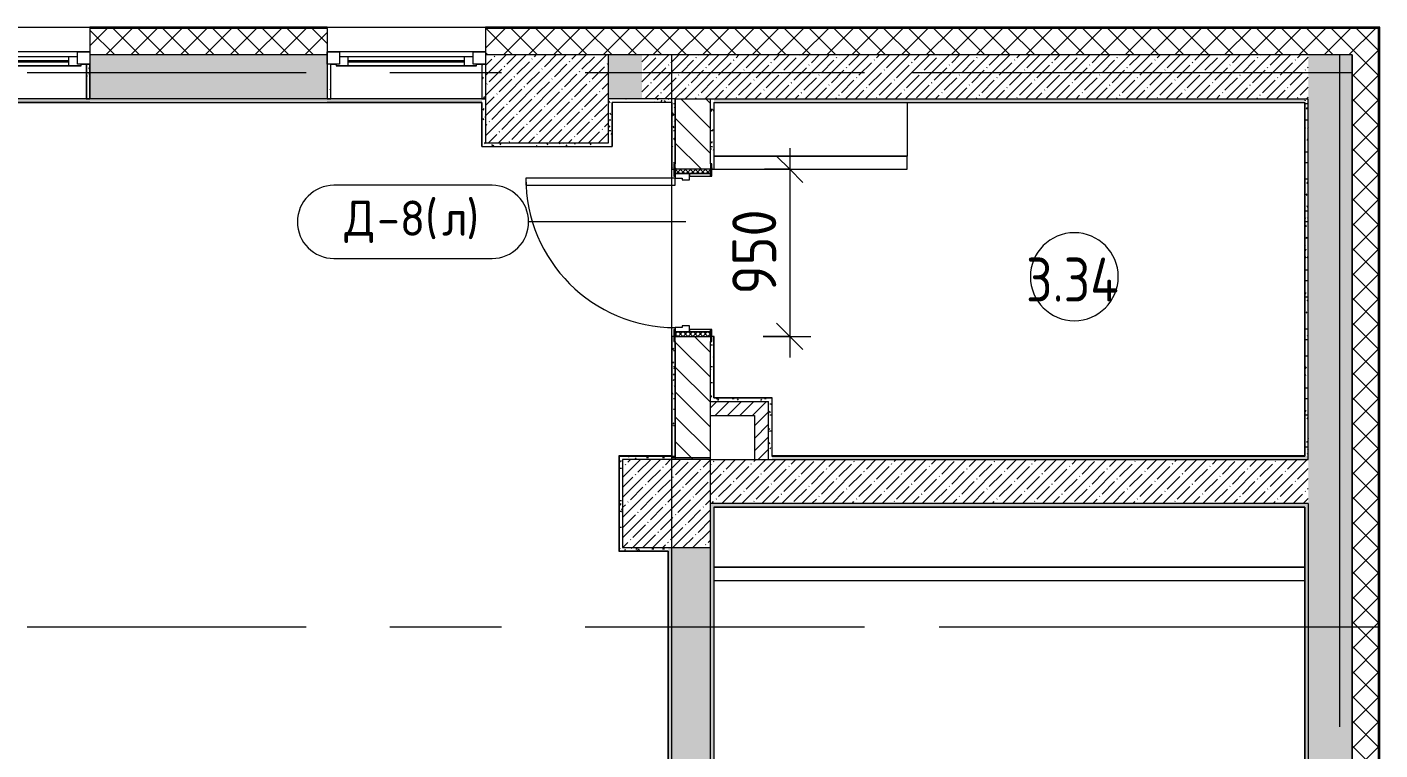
# Model space of a CAD drawing. Header units: millimetres. Extents: x 81382 to 274816, y -8553 to 29000.
# Drawn here: x 117543 to 125238, y 17449 to 21558 of the extents above; entities that cross this region are included whole.
import ezdxf

# ---------------------------------------------------------------- set-up
doc = ezdxf.new("R2010")
doc.units = ezdxf.units.MM
doc.linetypes.add('Осевая', pattern=[3175, 635, -476.25, 1587.5, -476.25])
for name, color, linetype, lineweight in [('A-ANNO-DIMS', 7, 'Continuous', 9), ('A-ANNO-DIMS-100', 7, 'Continuous', 9), ('A-AREA-IDEN', 7, 'Continuous', 9), ('A-DOOR', 7, 'Continuous', 9), ('A-DOOR-FRAM-2', 7, 'Continuous', 9), ('A-DOOR-IDEN', 7, 'Continuous', 9), ('A-GLAZ', 7, 'Continuous', 9), ('A-GLAZ-1', 7, 'Continuous', 13), ('A-WALL', 7, 'Continuous', 9), ('I-WALL', 7, 'Continuous', 9), ('S-COLS', 7, 'Continuous', 9), ('Оси', 7, 'Continuous', 9), ('Оси-2', 7, 'Осевая', 9)]:
    doc.layers.add(name, color=color, linetype=linetype, lineweight=lineweight)
for name, color, linetype, lineweight, true_color in [('A-DOOR-1', 1, 'Continuous', 9, 0xff0000), ('A-DOOR-2', 1, 'Continuous', 13, 0xff0000), ('A-DOOR-FRAM-1', 1, 'Continuous', 13, 0xff0000), ('A-WALL-1', 7, 'Continuous', 9, 0x3c3c3c), ('A-WALL-FNSH-1', 7, 'Continuous', 9, 0x3c3c3c)]:
    doc.layers.add(name, color=color, linetype=linetype, lineweight=lineweight, true_color=true_color)
doc.styles.add('GOST Common', font='GOST_Common.ttf', dxfattribs={"width": 0.9, "height": 250})
doc.styles.add('GOST Common_1', font='GOST_Common.ttf', dxfattribs={"height": 200})
doc.styles.add('ISOCPEUR', font='isocpeur.ttf', dxfattribs={"width": 0.9, "height": 250})
doc.dimstyles.new('ISO-2_5_0_9К_БОЛЬШОЙ', dxfattribs={"dimscale": 304.8, "dimtxt": 248.995294, "dimasz": 0.492126, "dimexe": 0.393701, "dimexo": 0.984252, "dimgap": 0, "dimtad": 1, "dimdec": 0, "dimrnd": 10, "dimzin": 0, "dimdsep": 46, "dimtxsty": 'ISOCPEUR', "dimblk1": 'OBLIQUE', "dimblk2": 'OBLIQUE', "dimsah": 1, "dimcen": 0.09, "dimdle": 0.393701, "dimazin": 0, "dimtfac": 1, "dimtdec": 4, "dimtix": 1, "dimtmove": 0, "dimatfit": 3, "dimfxl": 1, "dimtvp": 1, "dimtolj": 1, "dimtzin": 0, "dimarcsym": 2})
pattern_1 = [(45, (0, 0), (-57.024626, 57.024626), []), (45, (57.025, 0), (-57.024626, 57.024626), [100.806, -20.161, 3.353, -16.808])]
pattern_2 = [(45, (0, 0), (-70.71068, 70.71068), []), (135, (0, 0), (-70.71068, -70.71068), [])]
pattern_3 = [(45, (0, 0), (-35.35534, 35.35534), [])]
pattern_4 = [(0, (0, 0), (121.92, 30.48), [10.058, -81.382, 10.058, -81.382, -487.68]), (0, (0, 0), (121.92, 30.48), [-182.88, 10.058, -172.822, 10.058, -81.382, -213.36]), (0, (0, 0), (121.92, 30.48), [-457.2, 10.058, -50.902, 10.058, -142.342]), (120, (45.72, 15.24), (-87.356454, 90.345817), [10.058, -81.382, 10.058, -81.382, -487.68]), (120, (45.72, 15.24), (-87.356454, 90.345817), [-182.88, 10.058, -172.822, 10.058, -81.382, -213.36]), (120, (45.72, 15.24), (-87.356454, 90.345817), [-457.2, 10.058, -50.902, 10.058, -142.342]), (240, (60.96, 76.2), (-34.563546, -120.825817), [10.058, -81.382, 10.058, -81.382, -487.68]), (240, (60.96, 76.2), (-34.563546, -120.825817), [-182.88, 10.058, -172.822, 10.058, -81.382, -213.36]), (240, (60.96, 76.2), (-34.563546, -120.825817), [-457.2, 10.058, -50.902, 10.058, -142.342])]

# ---------------------------------------------------------------- blocks, each defined once
blk = doc.blocks.new('120_Окно_СКБ_1Ст - 120_Окно_СКБ_1Ст 900х2500_h_ с форточкой-22876038-План заполнения дверных проемов 3 этажа в осях 23-33')
at = {"layer": 'A-GLAZ'}
for p, q in [((450, -57), (-450, -57)), ((-430, -127), (-400, -127)), ((-330, -107), (330, -107)), ((330, -117), (-330, -117)), ((400, -127), (450, -127))]:
    blk.add_line(p, q, dxfattribs=at)
at = {"layer": 'A-GLAZ-1'}
for p, q in [((-450, -127), (-450, -57)), ((-450, -57), (-380, -57)), ((-380, -57), (-380, -127)), ((380, -127), (380, -57)), ((380, -57), (450, -57)), ((450, -57), (450, -127)), ((-380, -127), (-450, -127)), ((-380, -127), (-400, -127)), ((-400, -127), (-400, -137)), ((-400, -137), (400, -137)), ((400, -137), (-400, -137)), ((380, -87), (-380, -87)), ((-380, -87), (-380, -127)), ((-330, -137), (-330, -87)), ((330, -137), (330, -87)), ((380, -127), (380, -87)), ((450, -127), (380, -127)), ((400, -127), (380, -127)), ((400, -137), (400, -127))]:
    blk.add_line(p, q, dxfattribs=at)
blk = doc.blocks.new('110_Дверь_СКБ_1Ст_Внутренняя1 - Д-8 950x2100h_охрана-31784688-План заполнения дверных проемов 3 этажа в осях 23-33')
at = {"layer": 'A-DOOR'}
h = blk.add_hatch(dxfattribs=at)
h.set_pattern_fill('FP_6', color=256, style=0, pattern_type=2)
h.set_pattern_definition([(135, (1826.41, 164.685), (-14.14214, -14.14214), []), (225, (1826.41, 164.685), (14.14214, -14.14214), [])])
h.paths.add_polyline_path([(462.5, 100), (462.5, -100), (487.5, -100), (487.5, 100)])
at = {"layer": 'A-DOOR-FRAM-2'}
h = blk.add_hatch(dxfattribs=at)
h.set_pattern_fill('FP_7', color=256, style=0, pattern_type=2)
h.set_pattern_definition([(45, (-296.384, 164.685), (-14.1421, 14.1421), []), (135, (-296.384, 164.685), (-14.1421, -14.1421), [])])
h.paths.add_polyline_path([(-437.5, 100), (-462.5, 100), (-462.5, -100), (-437.5, -100), (-437.5, -1.8)])
at = {"layer": 'A-DOOR-1'}
blk.add_arc((437.5, 100), 850, 90, 180, dxfattribs=at)
at = {"layer": 'A-DOOR-2'}
for p, q in [((437.5, 950), (397.5, 950)), ((397.5, 950), (397.5, 100)), ((437.5, 100), (437.5, 950)), ((397.5, 100), (437.5, 100))]:
    blk.add_line(p, q, dxfattribs=at)
at = {"layer": 'A-DOOR-FRAM-1'}
for p, q in [((-422.5, 108), (-492.5, 108)), ((-492.5, 108), (-492.5, 100)), ((-492.5, 100), (-422.5, 100)), ((-437.5, 100), (-462.5, 100)), ((-462.5, 100), (-462.5, -100)), ((-412.5, 100), (-437.5, 100)), ((-437.5, 100), (-437.5, 20)), ((-437.5, -100), (-437.5, 100)), ((-422.5, 100), (-437.5, 100)), ((-437.5, 100), (-437.5, 99)), ((-437.5, 99), (-422.5, 99)), ((-422.5, 100), (-422.5, 108)), ((-422.5, 99), (-422.5, 100)), ((-412.5, 60), (-412.5, 100)), ((437.5, 100), (437.5, 60)), ((462.5, 100), (437.5, 100)), ((517.5, 108), (447.5, 108)), ((447.5, 108), (447.5, 100)), ((462.5, 100), (447.5, 100)), ((447.5, 100), (447.5, 99)), ((447.5, 100), (517.5, 100)), ((447.5, 99), (462.5, 99)), ((462.5, 20), (462.5, 100)), ((487.5, 100), (462.5, 100)), ((462.5, 100), (462.5, -100)), ((462.5, 99), (462.5, 100)), ((487.5, -100), (487.5, 100)), ((517.5, 100), (517.5, 108)), ((-437.5, 20), (-402.5, 20)), ((-422.5, 20), (-437.5, 20)), ((-437.5, 20), (-437.5, -100)), ((-422.5, -100), (-422.5, 20)), ((-402.5, 60), (-412.5, 60)), ((-402.5, 20), (-402.5, 60)), ((437.5, 60), (427.5, 60)), ((427.5, 60), (427.5, 20)), ((427.5, 20), (462.5, 20)), ((462.5, 20), (447.5, 20)), ((447.5, 20), (447.5, -100)), ((462.5, -100), (462.5, 20)), ((-422.5, -100), (-492.5, -100)), ((-492.5, -100), (-492.5, -108)), ((-492.5, -108), (-422.5, -108)), ((-462.5, -100), (-437.5, -100)), ((-437.5, -100), (-422.5, -100)), ((-422.5, -108), (-422.5, -100)), ((447.5, -100), (462.5, -100)), ((517.5, -100), (447.5, -100)), ((447.5, -100), (447.5, -108)), ((447.5, -108), (517.5, -108)), ((462.5, -100), (487.5, -100)), ((517.5, -108), (517.5, -100))]:
    blk.add_line(p, q, dxfattribs=at)
blk = doc.blocks.new('120_Окно_СКБ_1Ст - 120_Окно_СКБ_1Ст 900х2500_h_ с форточкой-V7-План заполнения дверных проемов 3 этажа в осях 23-33')
at = {"layer": 'A-GLAZ'}
for p, q in [((450, -57), (-450, -57)), ((-430, -127), (-400, -127)), ((-330, -107), (330, -107)), ((330, -117), (-330, -117)), ((400, -127), (449.8, -127))]:
    blk.add_line(p, q, dxfattribs=at)
at = {"layer": 'A-GLAZ-1'}
for p, q in [((-450, -127), (-450, -57)), ((-450, -57), (-380, -57)), ((-380, -57), (-380, -127)), ((380, -127), (380, -57)), ((380, -57), (450, -57)), ((450, -57), (450, -127)), ((-380, -127), (-450, -127)), ((-380, -127), (-400, -127)), ((-400, -127), (-400, -137)), ((-400, -137), (400, -137)), ((400, -137), (-400, -137)), ((380, -87), (-380, -87)), ((-380, -87), (-380, -127)), ((-330, -137), (-330, -87)), ((330, -137), (330, -87)), ((380, -127), (380, -87)), ((450, -127), (380, -127)), ((400, -127), (380, -127)), ((400, -137), (400, -127))]:
    blk.add_line(p, q, dxfattribs=at)
blk = doc.blocks.new('BSC_Колонна _Прямоугольная - 700х500-23282984-План заполнения дверных проемов 3 этажа в осях 23-33')
at = {"layer": 'S-COLS'}
h = blk.add_hatch(dxfattribs=at)
h.set_pattern_fill('FP_25', color=256, style=0, pattern_type=2)
h.set_pattern_definition([(45, (-120500, -21150), (-57.024626, 57.024626), []), (45, (-120442.975, -21150), (-57.024626, 57.024626), [100.806, -20.161, 3.353, -16.808])])
h.paths.add_polyline_path([(-350, -250), (350, -250), (350, 250), (-350, 250)])
for p, q in [((350, 250), (-350, 250)), ((-350, 250), (-350, -250)), ((350, -250), (350, 250)), ((-350, -250), (350, -250))]:
    blk.add_line(p, q, dxfattribs=at)
blk = doc.blocks.new('BSC_Колонна _Прямоугольная - 500х500-V13-План заполнения дверных проемов 3 этажа в осях 23-33')
at = {"layer": 'S-COLS'}
h = blk.add_hatch(dxfattribs=at)
h.set_pattern_fill('FP_34', color=256, style=0, pattern_type=2)
h.set_pattern_definition([(45, (-121180, -18850), (-57.024626, 57.024626), []), (45, (-121122.975, -18850), (-57.024626, 57.024626), [100.806, -20.161, 3.353, -16.808])])
h.paths.add_polyline_path([(-250, -250), (250, -250), (250, 250), (-250, 250), (-250, -157)])
for p, q in [((250, 250), (-250, 250)), ((-250, 250), (-250, -250)), ((250, -250), (250, 250)), ((-250, -250), (250, -250))]:
    blk.add_line(p, q, dxfattribs=at)
blk = doc.blocks.new('Зашивка приборов отопления41 - Зашивка приборов отопления-33325756-План заполнения дверных проемов 3 этажа в осях 23-33')
at = {"layer": 'A-WALL'}
for p, q in [((121310.8, 18669.6), (124670.8, 18669.6)), ((124670.8, 18669.6), (121310.8, 18669.6)), ((121310.8, 18594.6), (124670.8, 18594.6))]:
    blk.add_line(p, q, dxfattribs=at)
blk = doc.blocks.new('Зашивка приборов отопления43 - Зашивка приборов отопления-33398518-План заполнения дверных проемов 3 этажа в осях 23-33')
at = {"layer": 'A-WALL'}
for p, q in [((122390.8, 18669.6), (122390.8, 18974.6)), ((121290.8, 18669.6), (122390.8, 18669.6)), ((122389.3, 18669.6), (121290.8, 18669.6)), ((122389.3, 18594.6), (122389.3, 18669.6)), ((121290.8, 18594.6), (122389.3, 18594.6))]:
    blk.add_line(p, q, dxfattribs=at)
blk = doc.blocks.new('М_двери - Типоразмер_рамка-25223575-План заполнения дверных проемов 3 этажа в осях 23-33')
at = {"layer": 'A-DOOR-IDEN'}
for p, q in [((4.496, 2.08), (-4.496, 2.08)), ((-4.496, -2.08), (4.496, -2.08))]:
    blk.add_line(p, q, dxfattribs=at)
for centre, start, end in [((-4.496, 0), 90, 270), ((4.496, 0), 270, 90)]:
    blk.add_arc(centre, 2.08, start, end, dxfattribs=at)
blk = doc.blocks.new('DIMBLOCK23-План заполнения дверных проемов 3 этажа в осях 23-33')
at = {"layer": 'A-ANNO-DIMS-100'}
for p, q in [((121880.8, 20870), (121880.8, 19680)), ((121738, 20750), (122000.8, 20750)), ((121880.8, 20750), (121738, 20750)), ((121730, 19800), (122000.8, 19800)), ((121880.8, 19800), (121730, 19800))]:
    blk.add_line(p, q, dxfattribs=at)
at = {"layer": 'A-ANNO-DIMS-100', "lineweight": 20}
for p, q in [((121880.8, 20750), (121805.8, 20825)), ((121880.8, 20750), (121955.8, 20675)), ((121880.8, 19800), (121805.8, 19875)), ((121880.8, 19800), (121955.8, 19725))]:
    blk.add_line(p, q, dxfattribs=at)
at = {"layer": 'A-ANNO-DIMS-100', "color": 0, "insert": (121554.2, 20038), "char_height": 250, "width": 568.858, "attachment_point": 1, "rotation": 90, "line_spacing_factor": 1.149209, "style": 'ISOCPEUR'}
blk.add_mtext('950', dxfattribs=at)
blk = doc.blocks.new('_Oblique')
at = {"color": 0, "linetype": 'ByBlock', "lineweight": -2}
blk.add_line((-0.5, -0.5), (0.5, 0.5), dxfattribs=at)
blk = doc.blocks.new('Марка_Помещения - Номер-25198446-План заполнения дверных проемов 3 этажа в осях 23-33')
at = {"layer": 'A-AREA-IDEN'}
for start, end in [(360, 180), (180, 360)]:
    blk.add_arc((0, 0), 2.5, start, end, dxfattribs=at)

msp = doc.modelspace()

# ---------------------------------------------------------------- hatches: boundary and pattern name
at = {"layer": 'A-WALL'}
h = msp.add_hatch(dxfattribs=at)
h.set_pattern_fill('FP_1', color=256, style=0, pattern_type=2)
h.set_pattern_definition(pattern_2)
h.paths.add_polyline_path([(125080, 21400), (125230, 21400), (125230, 21550), (120150.2, 21550), (120150.2, 21400), (124830, 21400)])
h.paths.add_polyline_path([(119250.2, 21400), (119250.2, 21550), (117900.4, 21550), (117900.4, 21400)])
h.paths.add_polyline_path([(116345.7, 21400), (117000.4, 21400), (117000.4, 21550), (116130.4, 21550), (116130.4, 21400)])
h.paths.add_polyline_path([(114700.4, 21400), (114700.4, 21550), (113550, 21550), (113550, 21400)])
h.paths.add_polyline_path([(111050, 21400), (111250, 21400), (111250, 21550), (109950.4, 21550), (109950.4, 21400), (110350, 21400)])
h.paths.add_polyline_path([(93310, 21400), (93310, 21550), (93290, 21550), (93290, 21400)])
h.paths.add_polyline_path([(109050.4, 21400), (109050.4, 21550), (107750.4, 21550), (107750.4, 21400)])
h.paths.add_polyline_path([(106850.4, 21400), (106850.4, 21550), (105550.2, 21550), (105550.2, 21400), (106168.4, 21400)])
h.paths.add_polyline_path([(104650.2, 21400), (104650.2, 21550), (103450, 21550), (103450, 21400)])
h.paths.add_polyline_path([(101150, 21400), (101150, 21550), (96610, 21550), (96610, 21400), (100800, 21400)])
h = msp.add_hatch(dxfattribs=at)
h.set_pattern_fill('FP_1', color=256, style=0, pattern_type=2)
h.set_pattern_definition(pattern_2)
h.paths.add_polyline_path([(125080, -250), (125230, -250), (125230, 7700), (125080, 7700), (125080, -100)])
h.paths.add_polyline_path([(125230, 8900), (125230, 10820), (125080, 10820), (125080, 8900)])
h.paths.add_polyline_path([(125230, 13120), (125230, 21400), (125080, 21400), (125080, 13120)])
at = {"layer": 'I-WALL'}
h = msp.add_hatch(dxfattribs=at)
h.set_pattern_fill('FP_4', color=256, style=0, pattern_type=2)
h.set_pattern_definition(pattern_1)
h.paths.add_polyline_path([(121040, 21150), (121040, 21400), (120850, 21400), (120850, 21150)])
h.paths.add_polyline_path([(119250.2, 21150), (119250.2, 21400), (117900.4, 21400), (117900.4, 21150)])
h.paths.add_polyline_path([(116130.4, 21150), (117000.4, 21150), (117000.4, 21400), (116130.4, 21400)])
h.paths.add_polyline_path([(114700.4, 21150), (114700.4, 21400), (113550, 21400), (113550, 21150)])
h.paths.add_polyline_path([(109984.9, 21150), (110350, 21150), (110350, 21400), (109950.4, 21400), (109950.4, 21150)])
h.paths.add_polyline_path([(111070, 21150), (111250, 21150), (111250, 21400), (111050, 21400), (111050, 21150)])
h.paths.add_polyline_path([(109050.4, 21150), (109050.4, 21400), (107750.4, 21400), (107750.4, 21150)])
h.paths.add_polyline_path([(106850.4, 21150), (106850.4, 21400), (106050, 21400), (106050, 21150), (106168.4, 21150)])
h.paths.add_polyline_path([(104650.2, 21150), (104650.2, 21400), (103450, 21400), (103450, 21150)])
h.paths.add_polyline_path([(101150, 21150), (101150, 21400), (100800, 21400), (100800, 21150), (100820, 21150)])
h = msp.add_hatch(dxfattribs=at)
h.set_pattern_fill('FP_4', color=256, style=0, pattern_type=2)
h.set_pattern_definition(pattern_1)
h.paths.add_polyline_path([(124810, 21150), (124830, 21150), (124830, 21400), (121040, 21400), (121040, 21150), (122706.4, 21150)])
h = msp.add_hatch(dxfattribs=at)
h.set_pattern_fill('FP_4', color=256, style=0, pattern_type=2)
h.set_pattern_definition(pattern_1)
h.paths.add_polyline_path([(125080, 10360), (125080, 10820), (124830, 10820), (124830, 10360), (124880, 10360)])
h.paths.add_polyline_path([(124830, 13120), (125080, 13120), (125080, 21400), (124830, 21400), (124830, 13501.8)])
h = msp.add_hatch(dxfattribs=at)
h.set_pattern_fill('FP_35', color=256, style=0, pattern_type=2)
h.set_pattern_definition(pattern_4)
h.paths.add_polyline_path([(117900.4, 21150), (117900.4, 21347.8), (117880.4, 21347.8), (117880.4, 21150)])
h = msp.add_hatch(dxfattribs=at)
h.set_pattern_fill('FP_35', color=256, style=0, pattern_type=2)
h.set_pattern_definition(pattern_4)
h.paths.add_polyline_path([(119270.2, 21150), (119270.2, 21348), (119250.2, 21348), (119250.2, 21150)])
h = msp.add_hatch(dxfattribs=at)
h.set_pattern_fill('FP_35', color=256, style=0, pattern_type=2)
h.set_pattern_definition(pattern_4)
h.paths.add_polyline_path([(120150, 21150), (120150, 21347.8), (120130.2, 21347.8), (120130.2, 21150)])
h = msp.add_hatch(dxfattribs=at)
h.set_pattern_fill('FP_35', color=256, style=0, pattern_type=2)
h.set_pattern_definition(pattern_4)
h.paths.add_polyline_path([(120129.2, 21130), (120130.2, 21130), (120130.2, 21150), (116100.4, 21150), (116100.4, 21130), (117617.8, 21130)])
h = msp.add_hatch(dxfattribs=at)
h.set_pattern_fill('FP_35', color=256, style=0, pattern_type=2)
h.set_pattern_definition(pattern_4)
h.paths.add_polyline_path([(120150, 20900), (120150, 21150), (120130.2, 21150), (120130.2, 20900)])
h = msp.add_hatch(dxfattribs=at)
h.set_pattern_fill('FP_35', color=256, style=0, pattern_type=2)
h.set_pattern_definition(pattern_4)
h.paths.add_polyline_path([(121209, 21130), (121210, 21130), (121210, 21150), (120850, 21150), (120850, 21130), (120870, 21130)])
h = msp.add_hatch(dxfattribs=at)
h.set_pattern_fill('FP_35', color=256, style=0, pattern_type=2)
h.set_pattern_definition(pattern_4)
h.paths.add_polyline_path([(120870, 20880), (120870, 21130), (120850, 21130), (120850, 20880)])
h = msp.add_hatch(dxfattribs=at)
h.set_pattern_fill('FP_35', color=256, style=0, pattern_type=2)
h.set_pattern_definition(pattern_4)
h.paths.add_polyline_path([(121230, 19120), (121229.1, 19770), (121222, 19770), (121222, 19800), (121210, 19800), (121210, 19120), (121222, 19120)])
h.paths.add_polyline_path([(121210, 20750), (121222, 20750), (121222, 20780), (121230, 20780), (121230, 21150), (121210, 21150), (121210, 21130)])
h = msp.add_hatch(dxfattribs=at)
h.set_pattern_fill('FP_3', color=256, style=0, pattern_type=2)
h.set_pattern_definition([(135, (0, 0), (-70.71068, -70.71068), [])])
h.paths.add_polyline_path([(121230, 19100), (121430, 19100), (121430, 19800), (121230, 19800), (121230, 19120)])
h.paths.add_polyline_path([(121230, 20750), (121430, 20750), (121430, 21150), (121230, 21150), (121230, 20780)])
h = msp.add_hatch(dxfattribs=at)
h.set_pattern_fill('FP_35', color=256, style=0, pattern_type=2)
h.set_pattern_definition(pattern_4)
h.paths.add_polyline_path([(121450, 19430), (121450, 19800), (121438, 19800), (121438, 19770), (121430, 19770), (121430, 19430), (121434.3, 19430)])
h.paths.add_polyline_path([(121450, 20750), (121450, 21150), (121430, 21150), (121430, 20780), (121438, 20780), (121438, 20750)])
h = msp.add_hatch(dxfattribs=at)
h.set_pattern_fill('FP_35', color=256, style=0, pattern_type=2)
h.set_pattern_definition(pattern_4)
h.paths.add_polyline_path([(124810, 21130), (124810, 21150), (121450, 21150), (121450, 21130), (122706.4, 21130)])
h = msp.add_hatch(dxfattribs=at)
h.set_pattern_fill('FP_35', color=256, style=0, pattern_type=2)
h.set_pattern_definition(pattern_4)
h.paths.add_polyline_path([(124810, 19120), (124830, 19120), (124830, 21150), (124810, 21150), (124810, 19121)])
h = msp.add_hatch(dxfattribs=at)
h.set_pattern_fill('FP_35', color=256, style=0, pattern_type=2)
h.set_pattern_definition(pattern_4)
h.paths.add_polyline_path([(120850, 20880), (120850, 20900), (120130.2, 20900), (120130.2, 20880), (120162.1, 20880)])
h = msp.add_hatch(dxfattribs=at)
h.set_pattern_fill('FP_5', color=256, style=0, pattern_type=2)
h.set_pattern_definition(pattern_3)
h.paths.add_polyline_path([(121760, 19350), (121760, 19430), (121430, 19430), (121430, 19350), (121680, 19350)])
h = msp.add_hatch(dxfattribs=at)
h.set_pattern_fill('FP_35', color=256, style=0, pattern_type=2)
h.set_pattern_definition(pattern_4)
h.paths.add_polyline_path([(121760, 19430), (121780, 19430), (121780, 19450), (121450, 19450), (121450, 19430)])
h = msp.add_hatch(dxfattribs=at)
h.set_pattern_fill('FP_35', color=256, style=0, pattern_type=2)
h.set_pattern_definition(pattern_4)
h.paths.add_polyline_path([(121780, 19100), (121780, 19430), (121760, 19430), (121760, 19100)])
h = msp.add_hatch(dxfattribs=at)
h.set_pattern_fill('FP_5', color=256, style=0, pattern_type=2)
h.set_pattern_definition(pattern_3)
h.paths.add_polyline_path([(121760, 19100), (121760, 19350), (121680, 19350), (121680, 19100)])
h = msp.add_hatch(dxfattribs=at)
h.set_pattern_fill('FP_35', color=256, style=0, pattern_type=2)
h.set_pattern_definition(pattern_4)
h.paths.add_polyline_path([(120910, 18600), (120930, 18600), (120930, 19120), (120910, 19120), (120910, 18693)])
h = msp.add_hatch(dxfattribs=at)
h.set_pattern_fill('FP_35', color=256, style=0, pattern_type=2)
h.set_pattern_definition(pattern_4)
h.paths.add_polyline_path([(121210, 19100), (121209, 19120), (120930, 19120), (120930, 19100)])
h = msp.add_hatch(dxfattribs=at)
h.set_pattern_fill('FP_4', color=256, style=0, pattern_type=2)
h.set_pattern_definition(pattern_1)
h.paths.add_polyline_path([(121210, 10380), (121430, 10380), (121430, 10825), (121210, 10825), (121210, 10400)])
h.paths.add_polyline_path([(121210, 12225), (121430, 12225), (121430, 13400), (121210, 13400), (121210, 12280)])
h.paths.add_polyline_path([(121210, 13900), (121430, 13900), (121430, 18600), (121210, 18600), (121210, 13920)])
h.paths.add_polyline_path([(121210, 19100), (121430, 19100), (121430, 19110), (121210, 19110)])
h = msp.add_hatch(dxfattribs=at)
h.set_pattern_fill('FP_4', color=256, style=0, pattern_type=2)
h.set_pattern_definition(pattern_1)
h.paths.add_polyline_path([(124830, 18850), (124830, 19100), (121430, 19100), (121430, 18850), (122706.4, 18850)])
h = msp.add_hatch(dxfattribs=at)
h.set_pattern_fill('FP_35', color=256, style=0, pattern_type=2)
h.set_pattern_definition(pattern_4)
h.paths.add_polyline_path([(124830, 19100), (124830, 19120), (121780, 19120), (121780, 19100), (122706.4, 19100)])
h = msp.add_hatch(dxfattribs=at)
h.set_pattern_fill('FP_35', color=256, style=0, pattern_type=2)
h.set_pattern_definition(pattern_4)
h.paths.add_polyline_path([(124810, 18830), (124830, 18830), (124830, 18850), (121430, 18850), (121430, 18830), (124809, 18830)])
h = msp.add_hatch(dxfattribs=at)
h.set_pattern_fill('FP_35', color=256, style=0, pattern_type=2)
h.set_pattern_definition(pattern_4)
h.paths.add_polyline_path([(121430, 10600), (121450, 10600), (121450, 10825), (121438, 10825), (121438, 10770), (121430, 10770)])
h.paths.add_polyline_path([(121450, 12225), (121450, 18830), (121430, 18830), (121430.2, 12280), (121438, 12280), (121438, 12225)])
h = msp.add_hatch(dxfattribs=at)
h.set_pattern_fill('FP_35', color=256, style=0, pattern_type=2)
h.set_pattern_definition(pattern_4)
h.paths.add_polyline_path([(124810, 10620), (124830, 10620), (124830, 18830), (124810, 18830), (124810, 10906.2)])
h = msp.add_hatch(dxfattribs=at)
h.set_pattern_fill('FP_35', color=256, style=0, pattern_type=2)
h.set_pattern_definition(pattern_4)
h.paths.add_polyline_path([(121189, 18580), (121190, 18580), (121190, 18600), (120910, 18600), (120910, 18580), (120930, 18580)])
h = msp.add_hatch(dxfattribs=at)
h.set_pattern_fill('FP_35', color=256, style=0, pattern_type=2)
h.set_pattern_definition(pattern_4)
h.paths.add_polyline_path([(121190, 13920), (121210, 13920), (121210, 18600), (121190, 18600), (121190, 13921)])

# ---------------------------------------------------------------- linework, layer by layer
at = {"layer": 'A-DOOR-IDEN'}
msp.add_line((121289.1, 20450.6), (120395.6, 20450.6), dxfattribs=at)
at = {"layer": 'A-WALL'}
for p, q in [((117000.4, 21558), (117900.4, 21558)), ((119250.2, 21553), (117900.4, 21553)), ((119250.2, 21550), (117900.4, 21550)), ((119250.2, 21558), (120150.2, 21558)), ((125233, 21553), (120150.2, 21553)), ((125230, 21550), (120150.2, 21550)), ((125230, 13120), (125230, 21550)), ((125233, 13120), (125233, 21553)), ((119250.2, 21400), (117900.4, 21400)), ((125080, 21400), (120850, 21400)), ((125080, 21400), (125080, 21400)), ((125080, 21400), (125080, 13120)), ((125080, 13120), (125080, 21400)), ((120130.2, 20900), (120130.2, 21130)), ((121210, 21130), (120870, 21130)), ((121210, 21130), (121210, 20750)), ((121230, 21150), (121230, 20780)), ((121230, 21150), (124830, 21150)), ((121230, 20780), (121230, 21150)), ((121430, 20780), (121430, 21150)), ((121450, 21130), (121450, 20750)), ((124810, 21130), (124810, 19120)), ((124830, 19100), (124830, 21150)), ((121450, 19450), (121450, 19800)), ((121230, 19770), (121230, 19100)), ((121230, 19120), (121230, 19770)), ((121430, 19430), (121430, 19770)), ((121430, 19430), (121760, 19430)), ((121450, 19450), (121780, 19450)), ((121780, 19430), (121780, 19120)), ((120910, 19120), (121230, 19120)), ((121430, 19100), (124830, 19100)), ((121780, 19120), (124810, 19120)), ((124810, 18830), (121450, 18830)), ((121450, 18830), (121450, 12225)), ((121451, 18829), (121450, 18829)), ((124809, 18829), (124809, 18830)), ((124830, 18850), (124830, 10820)), ((121190, 13920), (121190, 18580)), ((121210, 13900), (121210, 18600)), ((121430, 13900), (121430, 18600))]:
    msp.add_line(p, q, dxfattribs=at)
at = {"layer": 'A-WALL-1'}
for p, q in [((117900.4, 21550), (117900.4, 21150)), ((119250.2, 21550), (119250.2, 21150)), ((120150.2, 21550), (120150.2, 21400)), ((117900.4, 21347.8), (117880.4, 21347.8)), ((117880.4, 21347.8), (117880.4, 21150)), ((117900.4, 21150), (117900.4, 21347.8)), ((119270.2, 21348), (119250.2, 21348)), ((119270.2, 21150), (119270.2, 21348)), ((120150, 21347.8), (120130.2, 21347.8)), ((120130.2, 21347.8), (120130.2, 21150)), ((120150, 21150), (116100.4, 21150)), ((117000.4, 21130), (120130.2, 21130)), ((117880.4, 21150), (117900.4, 21150)), ((119250.2, 21150), (119270.2, 21150)), ((120130.2, 21150), (120150, 21150)), ((121230, 21150), (120850, 21150)), ((120870, 21129), (120870, 21130)), ((121450, 21130), (124810, 21130)), ((120130.2, 20880), (120870, 20880)), ((121210, 20750), (121222, 20750)), ((121438, 20750), (121450, 20750)), ((121222, 19800), (121210, 19800)), ((121210, 19800), (121210, 19120)), ((121450, 19800), (121438, 19800)), ((121430, 19100), (121430, 19430)), ((121760, 19100), (121760, 19430)), ((121430, 19350), (121680, 19350)), ((121680, 19350), (121680, 19100)), ((120910, 19120), (120910, 18580)), ((121210, 19100), (121210, 19120)), ((121430, 19110), (121210, 19110)), ((124830, 18850), (121430, 18850)), ((124810, 18830), (124810, 10620)), ((121189, 18580), (121190, 18580))]:
    msp.add_line(p, q, dxfattribs=at)
at = {"layer": 'A-WALL-FNSH-1'}
for p, q in [((119250.2, 21558), (117900.4, 21558)), ((117900.4, 21558), (117900.4, 21550)), ((119250.2, 21550), (119250.2, 21558)), ((125238, 21558), (120150.2, 21558)), ((120150.2, 21558), (120150.2, 21550)), ((125238, 13120), (125238, 21558)), ((117880.4, 21347.8), (117879.4, 21347.8)), ((117879.4, 21347.8), (117879.4, 21150)), ((119271.2, 21348), (119270.2, 21348)), ((119271.2, 21150), (119271.2, 21348)), ((120130.2, 21347.8), (120129.2, 21347.8)), ((120129.2, 21347.8), (120129.2, 21150)), ((117879.4, 21150), (117880.4, 21150)), ((117900.4, 21130), (117900.4, 21129)), ((117900.4, 21129), (119250.2, 21129)), ((119250.2, 21129), (119250.2, 21130)), ((119270.2, 21150), (119271.2, 21150)), ((120129.2, 21150), (120130.2, 21150)), ((120129.2, 21129), (120129.2, 20879)), ((120870, 21129), (120870, 20880)), ((121209, 21129), (120870, 21129)), ((120871, 20879), (120871, 21129)), ((121209, 21129), (121209, 20750)), ((121451, 21129), (124809, 21129)), ((121451, 20750), (121451, 21129)), ((124809, 21129), (124809, 19121)), ((120129.2, 20879), (120871, 20879)), ((120130.2, 20880), (120130.2, 20900)), ((121209, 20750), (121210, 20750)), ((121450, 20750), (121451, 20750)), ((121210, 19800), (121209, 19800)), ((121209, 19800), (121209, 19121)), ((121451, 19800), (121450, 19800)), ((121451, 19451), (121451, 19800)), ((121781, 19451), (121451, 19451)), ((121780, 19450), (121780, 19430)), ((121781, 19121), (121781, 19451)), ((120909, 19121), (120909, 18579)), ((121209, 19121), (120909, 19121)), ((124809, 19121), (121781, 19121)), ((121451, 18829), (124809, 18829)), ((121451, 13820), (121451, 18829)), ((124809, 18829), (124809, 10621)), ((120909, 18579), (121189, 18579)), ((121189, 18580), (120910, 18580)), ((121189, 18579), (121189, 13921))]:
    msp.add_line(p, q, dxfattribs=at)
at = {"layer": 'I-WALL'}
for p, q in [((117900.4, 21129), (117000.4, 21129)), ((120129.2, 21129), (119250.2, 21129)), ((120129.2, 21129), (120129.2, 21130))]:
    msp.add_line(p, q, dxfattribs=at)
at = {"layer": 'Оси'}
for p, q in [((121210, 18900), (121210, 21400)), ((125010, 18900), (125010, 21400)), ((122580, 21300), (125080, 21300)), ((122730, 18150), (125230, 18150))]:
    msp.add_line(p, q, dxfattribs=at)
at = {"layer": 'Оси-2'}
for p, q in [((84681.8, 21300), (122580, 21300)), ((121210, 593.7), (121210, 18900)), ((125010, 593.7), (125010, 18900)), ((84681.8, 18150), (122730, 18150))]:
    msp.add_line(p, q, dxfattribs=at)

# ---------------------------------------------------------------- block references
at = {"layer": 'A-AREA-IDEN', "xscale": 99.99999999999993, "yscale": 99.99999999999993, "zscale": 99.99999999999993}
msp.add_blockref('Марка_Помещения - Номер-25198446-План заполнения дверных проемов 3 этажа в осях 23-33', (123499.6, 20139.2), dxfattribs=at)
at = {"layer": 'A-DOOR-1', "rotation": 89.99999999999987}
msp.add_blockref('110_Дверь_СКБ_1Ст_Внутренняя1 - Д-8 950x2100h_охрана-31784688-План заполнения дверных проемов 3 этажа в осях 23-33', (121330, 20262.5), dxfattribs=at)
at = {"layer": 'A-DOOR-IDEN', "xscale": 99.99999999999993, "yscale": 99.99999999999993, "zscale": 99.99999999999993}
msp.add_blockref('М_двери - Типоразмер_рамка-25223575-План заполнения дверных проемов 3 этажа в осях 23-33', (119738, 20450.6), dxfattribs=at)
at = {"layer": 'A-GLAZ'}
for name, p in [('120_Окно_СКБ_1Ст - 120_Окно_СКБ_1Ст 900х2500_h_ с форточкой-22876038-План заполнения дверных проемов 3 этажа в осях 23-33', (117450.4, 21475)), ('120_Окно_СКБ_1Ст - 120_Окно_СКБ_1Ст 900х2500_h_ с форточкой-V7-План заполнения дверных проемов 3 этажа в осях 23-33', (119700.2, 21475))]:
    msp.add_blockref(name, p, dxfattribs=at)
at = {"layer": 'A-WALL'}
for name, p in [('Зашивка приборов отопления43 - Зашивка приборов отопления-33398518-План заполнения дверных проемов 3 этажа в осях 23-33', (159.2, 2155.4)), ('Зашивка приборов отопления41 - Зашивка приборов отопления-33325756-План заполнения дверных проемов 3 этажа в осях 23-33', (139.2, -182.1))]:
    msp.add_blockref(name, p, dxfattribs=at)
at = {"layer": 'S-COLS'}
for name, p in [('BSC_Колонна _Прямоугольная - 700х500-23282984-План заполнения дверных проемов 3 этажа в осях 23-33', (120500, 21150)), ('BSC_Колонна _Прямоугольная - 500х500-V13-План заполнения дверных проемов 3 этажа в осях 23-33', (121180, 18850))]:
    msp.add_blockref(name, p, dxfattribs=at)

# ---------------------------------------------------------------- texts
at = {"layer": 'A-AREA-IDEN', "insert": (123224.9, 20247.7), "char_height": 250, "width": 685.443, "attachment_point": 1, "style": 'GOST Common'}
msp.add_mtext('3.34', dxfattribs=at)
at = {"layer": 'A-DOOR-IDEN', "char_height": 200, "attachment_point": 1, "style": 'GOST Common_1'}
for s, insert, width in [('\\fGOST Common|b0|i0|c204|p34|;Д', (119348.2, 20571.9), 224.472), ('-8(', (119533.4, 20571.9), 448.945), ('\\fGOST Common|b0|i0|c204|p34|;)', (120042.7, 20571.9), 96.202), ('\\fGOST Common|b0|i0|c204|p34|;л', (119903.8, 20571.9), 168.354)]:
    msp.add_mtext(s, dxfattribs=dict(at, insert=insert, width=width))

# ---------------------------------------------------------------- dimensions: what is measured, and where the dimension line sits
at = {"layer": 'A-ANNO-DIMS'}
dim = msp.add_linear_dim(base=(121880.8, 19800), p1=(121438, 20750), p2=(121430, 19800), angle=90, dimstyle='ISO-2_5_0_9К_БОЛЬШОЙ', override={"dimpost": '<>', "dimfxl": 950.033684}, dxfattribs=at)
dim.commit()
dim.dimension.update_dxf_attribs({"geometry": 'DIMBLOCK23-План заполнения дверных проемов 3 этажа в осях 23-33', "text_midpoint": (121755.8, 20275)})

doc.saveas('drawing.dxf')
